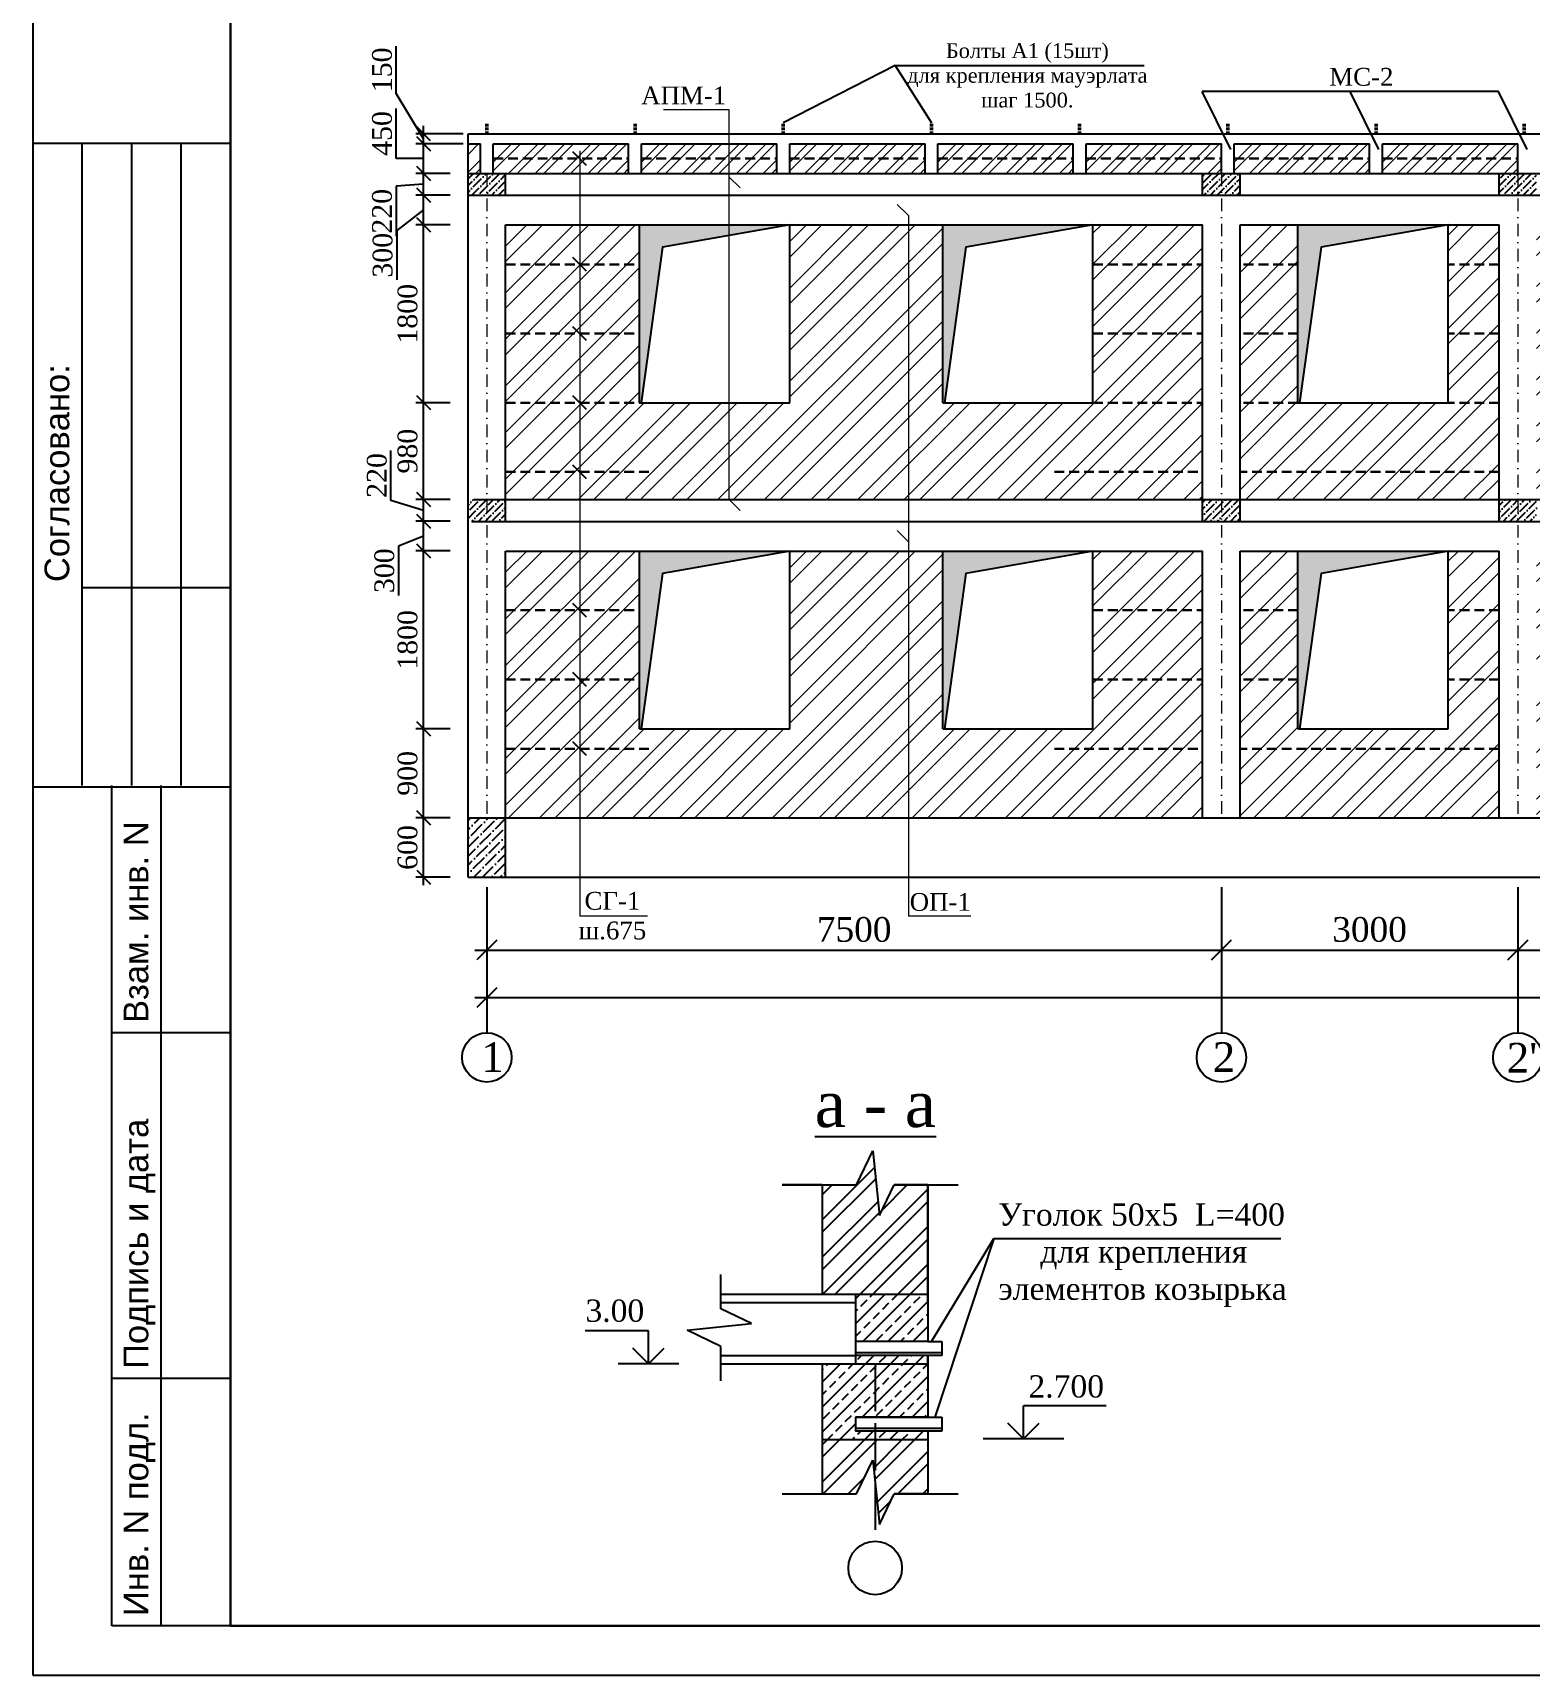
# Model space of a CAD drawing. Header units: millimetres. Extents: x 572274 to 2241483, y -888675 to -304135.
# Drawn here: x 1409290 to 1424445, y -645507 to -628891 of the extents above; entities that cross this region are included whole.
import ezdxf

# ---------------------------------------------------------------- set-up
doc = ezdxf.new("R2010")
doc.units = ezdxf.units.MM
for name, pattern in [('ACAD_ISO02W100', [15, 12, -3]), ('ACAD_ISO04W100', [30, 24, -3, 0, -3]), ('DASHDOT', [25.4, 12.7, -6.35, 0, -6.35]), ('DASHED2', [9.525, 6.35, -3.175]), ('G_BUILDING_LINE', [3, 2, -1])]:
    doc.linetypes.add(name, pattern=pattern)
doc.layers.add('RAZMER-2', color=7, linetype='Continuous', lineweight=25)
doc.layers.add('Основная', color=7, linetype='Continuous', lineweight=50)
doc.styles.add('arial', font='arial.ttf', dxfattribs={"height": 300})
doc.styles.get("Standard").update_dxf_attribs({"font": 'isocpeur.ttf'})
doc.styles.add('WMF-Times New Roman0', font='times.ttf')
doc.dimstyles.new('ISO-25$0', dxfattribs={"dimtxt": 300, "dimasz": 200, "dimexe": 100, "dimexo": 300, "dimgap": 50, "dimtad": 1, "dimdec": 0, "dimtxsty": 'Standard', "dimblk": 'OBLIQUE', "dimcen": 250, "dimdle": 150, "dimadec": 0, "dimazin": 0, "dimtfac": 1, "dimtdec": 0, "dimtmove": 0, "dimatfit": 3, "dimldrblk": 'OBLIQUE', "dimfxl": 1.25, "dimarcsym": 0})
pattern_1 = [(45, (443004.93, -918514.233), (25.2569703, 92.6088912), [119.0625, -23.8125, 0, -23.8125])]

# ---------------------------------------------------------------- blocks, each defined once
blk = doc.blocks.new('_Oblique')
at = {"color": 0, "linetype": 'ByBlock', "lineweight": -2}
blk.add_line((-0.5, -0.5), (0.5, 0.5), dxfattribs=at)
blk = doc.blocks.new('*D440')
at = {"color": 0, "lineweight": -2, "transparency": 16777216}
for p, q in [((1413885, -637533), (1413885, -638291)), ((1421320, -637533), (1421320, -638291)), ((1413765, -638171), (1421440, -638171))]:
    blk.add_line(p, q, dxfattribs=at)
at = {"layer": 'Defpoints', "color": 0, "lineweight": 25, "transparency": 16777216}
for p in [(1413885, -637433), (1421320, -637433), (1421320, -638171)]:
    blk.add_point(p, dxfattribs=at)
at = {"color": 0, "lineweight": -2, "transparency": 16777216, "xscale": 200, "yscale": 200, "zscale": 200, "rotation": 180}
blk.add_blockref('_Oblique', (1413885, -638171), dxfattribs=at)
at = {"color": 0, "lineweight": -2, "transparency": 16777216, "xscale": 200, "yscale": 200, "zscale": 200}
blk.add_blockref('_Oblique', (1421320, -638171), dxfattribs=at)
at = {"color": 0, "lineweight": 25, "transparency": 16777216, "insert": (1417603, -637964), "char_height": 250, "attachment_point": 5, "style": 'WMF-Times New Roman0'}
blk.add_mtext('7500', dxfattribs=at)
blk = doc.blocks.new('*D441')
at = {"color": 0, "lineweight": -2, "transparency": 16777216}
for p, q in [((1421320, -637533), (1421320, -638291)), ((1424320, -637533), (1424320, -638291)), ((1421200, -638171), (1424440, -638171))]:
    blk.add_line(p, q, dxfattribs=at)
at = {"layer": 'Defpoints', "color": 0, "lineweight": 25, "transparency": 16777216}
for p in [(1421320, -637433), (1424320, -637433), (1424320, -638171)]:
    blk.add_point(p, dxfattribs=at)
at = {"color": 0, "lineweight": -2, "transparency": 16777216, "xscale": 200, "yscale": 200, "zscale": 200, "rotation": 180}
blk.add_blockref('_Oblique', (1421320, -638171), dxfattribs=at)
at = {"color": 0, "lineweight": -2, "transparency": 16777216, "xscale": 200, "yscale": 200, "zscale": 200}
blk.add_blockref('_Oblique', (1424320, -638171), dxfattribs=at)
at = {"color": 0, "lineweight": 25, "transparency": 16777216, "insert": (1422820, -637964), "char_height": 250, "attachment_point": 5, "style": 'WMF-Times New Roman0'}
blk.add_mtext('3000', dxfattribs=at)
blk = doc.blocks.new('*D442')
at = {"color": 0, "lineweight": -2, "transparency": 16777216}
for p, q in [((1424320, -637533), (1424320, -638291)), ((1427320, -637533), (1427320, -638291)), ((1424200, -638171), (1427440, -638171))]:
    blk.add_line(p, q, dxfattribs=at)
at = {"layer": 'Defpoints', "color": 0, "lineweight": 25, "transparency": 16777216}
for p in [(1424320, -637433), (1427320, -637433), (1427320, -638171)]:
    blk.add_point(p, dxfattribs=at)
at = {"color": 0, "lineweight": -2, "transparency": 16777216, "xscale": 200, "yscale": 200, "zscale": 200, "rotation": 180}
blk.add_blockref('_Oblique', (1424320, -638171), dxfattribs=at)
at = {"color": 0, "lineweight": -2, "transparency": 16777216, "xscale": 200, "yscale": 200, "zscale": 200}
blk.add_blockref('_Oblique', (1427320, -638171), dxfattribs=at)
at = {"color": 0, "lineweight": 25, "transparency": 16777216, "insert": (1425820, -637964), "char_height": 250, "attachment_point": 5, "style": 'WMF-Times New Roman0'}
blk.add_mtext('3000', dxfattribs=at)
blk = doc.blocks.new('*D444')
at = {"color": 0, "lineweight": -2, "transparency": 16777216}
for p, q in [((1413885, -637533), (1413885, -638772)), ((1434885, -637533), (1434885, -638772)), ((1413765, -638652), (1435005, -638652))]:
    blk.add_line(p, q, dxfattribs=at)
at = {"layer": 'Defpoints', "color": 0, "lineweight": 25, "transparency": 16777216}
for p in [(1413885, -637433), (1434885, -637433), (1434885, -638652)]:
    blk.add_point(p, dxfattribs=at)
at = {"color": 0, "lineweight": -2, "transparency": 16777216, "xscale": 200, "yscale": 200, "zscale": 200, "rotation": 180}
blk.add_blockref('_Oblique', (1413885, -638652), dxfattribs=at)
at = {"color": 0, "lineweight": -2, "transparency": 16777216, "xscale": 200, "yscale": 200, "zscale": 200}
blk.add_blockref('_Oblique', (1434885, -638652), dxfattribs=at)
at = {"color": 0, "lineweight": 25, "transparency": 16777216, "insert": (1425762, -638445), "char_height": 250, "attachment_point": 5, "style": 'WMF-Times New Roman0'}
blk.add_mtext('21000', dxfattribs=at)
blk = doc.blocks.new('*D437')
at = {"color": 0, "lineweight": -2, "transparency": 16777216}
for p, q in [((1413245, -637513), (1413245, -636753)), ((1413515, -636833), (1413165, -636833)), ((1413515, -637433), (1413165, -637433))]:
    blk.add_line(p, q, dxfattribs=at)
at = {"layer": 'Defpoints', "color": 0, "lineweight": 25, "transparency": 16777216}
for p in [(1413245, -636833), (1413565, -636833), (1413565, -637433)]:
    blk.add_point(p, dxfattribs=at)
at = {"color": 0, "lineweight": -2, "transparency": 16777216, "xscale": 140, "yscale": 140, "zscale": 140}
for p, rotation in [((1413245, -636833), 90), ((1413245, -637433), 270)]:
    blk.add_blockref('_Oblique', p, dxfattribs=dict(at, rotation=rotation))
at = {"color": 0, "lineweight": 25, "transparency": 16777216, "insert": (1413083, -637133), "char_height": 250, "attachment_point": 5, "rotation": 90, "style": 'WMF-Times New Roman0'}
blk.add_mtext('{\\H0.8x;600}', dxfattribs=at)
blk = doc.blocks.new('*D438')
at = {"color": 0, "lineweight": -2, "transparency": 16777216}
for p, q in [((1413245, -636913), (1413245, -635853)), ((1413515, -635933), (1413165, -635933)), ((1413515, -636833), (1413165, -636833))]:
    blk.add_line(p, q, dxfattribs=at)
at = {"layer": 'Defpoints', "color": 0, "lineweight": 25, "transparency": 16777216}
for p in [(1413245, -635933), (1413565, -635933), (1413565, -636833)]:
    blk.add_point(p, dxfattribs=at)
at = {"color": 0, "lineweight": -2, "transparency": 16777216, "xscale": 140, "yscale": 140, "zscale": 140}
for p, rotation in [((1413245, -635933), 90), ((1413245, -636833), 270)]:
    blk.add_blockref('_Oblique', p, dxfattribs=dict(at, rotation=rotation))
at = {"color": 0, "lineweight": 25, "transparency": 16777216, "insert": (1413083, -636383), "char_height": 200, "attachment_point": 5, "rotation": 90, "style": 'WMF-Times New Roman0'}
blk.add_mtext('900', dxfattribs=at)
blk = doc.blocks.new('*D439')
at = {"color": 0, "lineweight": -2, "transparency": 16777216}
for p, q in [((1413245, -636013), (1413245, -634053)), ((1413515, -634133), (1413165, -634133)), ((1413515, -635933), (1413165, -635933))]:
    blk.add_line(p, q, dxfattribs=at)
at = {"layer": 'Defpoints', "color": 0, "lineweight": 25, "transparency": 16777216}
for p in [(1413245, -634133), (1413565, -634133), (1413565, -635933)]:
    blk.add_point(p, dxfattribs=at)
at = {"color": 0, "lineweight": -2, "transparency": 16777216, "xscale": 140, "yscale": 140, "zscale": 140}
for p, rotation in [((1413245, -634133), 90), ((1413245, -635933), 270)]:
    blk.add_blockref('_Oblique', p, dxfattribs=dict(at, rotation=rotation))
at = {"color": 0, "lineweight": 25, "transparency": 16777216, "insert": (1413083, -635033), "char_height": 200, "attachment_point": 5, "rotation": 90, "style": 'WMF-Times New Roman0'}
blk.add_mtext('1800', dxfattribs=at)
blk = doc.blocks.new('*D1181')
at = {"color": 0, "lineweight": -2, "transparency": 16777216}
for p, q in [((1413245, -634213), (1413245, -633753)), ((1413515, -633833), (1413165, -633833)), ((1413245, -633983), (1412990, -634083)), ((1412990, -634083), (1412990, -634583)), ((1413515, -634133), (1413165, -634133))]:
    blk.add_line(p, q, dxfattribs=at)
at = {"layer": 'Defpoints', "color": 0, "lineweight": 25, "transparency": 16777216}
for p in [(1413245, -633833), (1413565, -633833), (1413565, -634133)]:
    blk.add_point(p, dxfattribs=at)
at = {"color": 0, "lineweight": -2, "transparency": 16777216, "xscale": 140, "yscale": 140, "zscale": 140}
for p, rotation in [((1413245, -633833), 90), ((1413245, -634133), 270)]:
    blk.add_blockref('_Oblique', p, dxfattribs=dict(at, rotation=rotation))
at = {"color": 0, "lineweight": 25, "transparency": 16777216, "insert": (1412848, -634333), "char_height": 200, "attachment_point": 5, "rotation": 90, "style": 'WMF-Times New Roman0'}
blk.add_mtext('300', dxfattribs=at)
blk = doc.blocks.new('*D1182')
at = {"color": 0, "lineweight": -2, "transparency": 16777216}
for p, q in [((1412914, -633622), (1412914, -633116)), ((1413245, -633913), (1413245, -633533)), ((1413245, -633723), (1412914, -633622)), ((1413515, -633613), (1413165, -633613)), ((1413515, -633833), (1413165, -633833))]:
    blk.add_line(p, q, dxfattribs=at)
at = {"layer": 'Defpoints', "color": 0, "lineweight": 25, "transparency": 16777216}
for p in [(1413245, -633613), (1413565, -633613), (1413565, -633833)]:
    blk.add_point(p, dxfattribs=at)
at = {"color": 0, "lineweight": -2, "transparency": 16777216, "xscale": 140, "yscale": 140, "zscale": 140}
for p, rotation in [((1413245, -633613), 90), ((1413245, -633833), 270)]:
    blk.add_blockref('_Oblique', p, dxfattribs=dict(at, rotation=rotation))
at = {"color": 0, "lineweight": 25, "transparency": 16777216, "insert": (1412772, -633369), "char_height": 200, "attachment_point": 5, "rotation": 90, "style": 'WMF-Times New Roman0'}
blk.add_mtext('220', dxfattribs=at)
blk = doc.blocks.new('*D1183')
at = {"color": 0, "lineweight": -2, "transparency": 16777216}
for p, q in [((1413245, -633693), (1413245, -632553)), ((1413515, -632633), (1413165, -632633)), ((1413515, -633613), (1413165, -633613))]:
    blk.add_line(p, q, dxfattribs=at)
at = {"layer": 'Defpoints', "color": 0, "lineweight": 25, "transparency": 16777216}
for p in [(1413245, -632633), (1413565, -632633), (1413565, -633613)]:
    blk.add_point(p, dxfattribs=at)
at = {"color": 0, "lineweight": -2, "transparency": 16777216, "xscale": 140, "yscale": 140, "zscale": 140}
for p, rotation in [((1413245, -632633), 90), ((1413245, -633613), 270)]:
    blk.add_blockref('_Oblique', p, dxfattribs=dict(at, rotation=rotation))
at = {"color": 0, "lineweight": 25, "transparency": 16777216, "insert": (1413083, -633123), "char_height": 200, "attachment_point": 5, "rotation": 90, "style": 'WMF-Times New Roman0'}
blk.add_mtext('980', dxfattribs=at)
blk = doc.blocks.new('*D453')
at = {"color": 0, "lineweight": -2, "transparency": 16777216}
for p, q in [((1413245, -632713), (1413245, -630753)), ((1413515, -630833), (1413165, -630833)), ((1413515, -632633), (1413165, -632633))]:
    blk.add_line(p, q, dxfattribs=at)
at = {"layer": 'Defpoints', "color": 0, "lineweight": 25, "transparency": 16777216}
for p in [(1413245, -630833), (1413565, -630833), (1413565, -632633)]:
    blk.add_point(p, dxfattribs=at)
at = {"color": 0, "lineweight": -2, "transparency": 16777216, "xscale": 140, "yscale": 140, "zscale": 140}
for p, rotation in [((1413245, -630833), 90), ((1413245, -632633), 270)]:
    blk.add_blockref('_Oblique', p, dxfattribs=dict(at, rotation=rotation))
at = {"color": 0, "lineweight": 25, "transparency": 16777216, "insert": (1413083, -631733), "char_height": 200, "attachment_point": 5, "rotation": 90, "style": 'WMF-Times New Roman0'}
blk.add_mtext('1800', dxfattribs=at)
blk = doc.blocks.new('*D454')
at = {"color": 0, "lineweight": -2, "transparency": 16777216}
for p, q in [((1413515, -630533), (1413165, -630533)), ((1413245, -630913), (1413245, -630453)), ((1413245, -630683), (1412973, -630891)), ((1412973, -630891), (1412973, -631391)), ((1413515, -630833), (1413165, -630833))]:
    blk.add_line(p, q, dxfattribs=at)
at = {"layer": 'Defpoints', "color": 0, "lineweight": 25, "transparency": 16777216}
for p in [(1413245, -630533), (1413565, -630533), (1413565, -630833)]:
    blk.add_point(p, dxfattribs=at)
at = {"color": 0, "lineweight": -2, "transparency": 16777216, "xscale": 140, "yscale": 140, "zscale": 140}
for p, rotation in [((1413245, -630533), 90), ((1413245, -630833), 270)]:
    blk.add_blockref('_Oblique', p, dxfattribs=dict(at, rotation=rotation))
at = {"color": 0, "lineweight": 25, "transparency": 16777216, "insert": (1412831, -631141), "char_height": 200, "attachment_point": 5, "rotation": 90, "style": 'WMF-Times New Roman0'}
blk.add_mtext('300', dxfattribs=at)
blk = doc.blocks.new('*D455')
at = {"color": 0, "lineweight": -2, "transparency": 16777216}
for p, q in [((1413245, -630613), (1413245, -630233)), ((1413245, -630423), (1412967, -630443)), ((1413515, -630313), (1413165, -630313)), ((1412967, -630443), (1412967, -630949)), ((1413515, -630533), (1413165, -630533))]:
    blk.add_line(p, q, dxfattribs=at)
at = {"layer": 'Defpoints', "color": 0, "lineweight": 25, "transparency": 16777216}
for p in [(1413245, -630313), (1413565, -630313), (1413565, -630533)]:
    blk.add_point(p, dxfattribs=at)
at = {"color": 0, "lineweight": -2, "transparency": 16777216, "xscale": 140, "yscale": 140, "zscale": 140}
for p, rotation in [((1413245, -630313), 90), ((1413245, -630533), 270)]:
    blk.add_blockref('_Oblique', p, dxfattribs=dict(at, rotation=rotation))
at = {"color": 0, "lineweight": 25, "transparency": 16777216, "insert": (1412825, -630696), "char_height": 200, "attachment_point": 5, "rotation": 90, "style": 'WMF-Times New Roman0'}
blk.add_mtext('220', dxfattribs=at)
blk = doc.blocks.new('*D456')
at = {"color": 0, "lineweight": -2, "transparency": 16777216}
for p, q in [((1412967, -630163), (1412967, -629656)), ((1413245, -630393), (1413245, -629933)), ((1413645, -630013), (1413165, -630013)), ((1413245, -630163), (1412967, -630163)), ((1413515, -630313), (1413165, -630313))]:
    blk.add_line(p, q, dxfattribs=at)
at = {"layer": 'Defpoints', "color": 0, "lineweight": 25, "transparency": 16777216}
for p in [(1413245, -630013), (1413695, -630013), (1413565, -630313)]:
    blk.add_point(p, dxfattribs=at)
at = {"color": 0, "lineweight": -2, "transparency": 16777216, "xscale": 140, "yscale": 140, "zscale": 140}
for p, rotation in [((1413245, -630013), 90), ((1413245, -630313), 270)]:
    blk.add_blockref('_Oblique', p, dxfattribs=dict(at, rotation=rotation))
at = {"color": 0, "lineweight": 25, "transparency": 16777216, "insert": (1412825, -629909), "char_height": 200, "attachment_point": 5, "rotation": 90, "style": 'WMF-Times New Roman0'}
blk.add_mtext('450', dxfattribs=at)
blk = doc.blocks.new('*D569')
at = {"color": 0, "lineweight": -2, "transparency": 16777216}
for p, q in [((1412967, -629504), (1412967, -629026)), ((1413245, -629963), (1412967, -629504)), ((1413645, -629913), (1413165, -629913)), ((1413245, -630093), (1413245, -629833)), ((1413645, -630013), (1413165, -630013))]:
    blk.add_line(p, q, dxfattribs=at)
at = {"layer": 'Defpoints', "color": 0, "lineweight": 25, "transparency": 16777216}
for p in [(1413245, -629913), (1413695, -629913), (1413695, -630013)]:
    blk.add_point(p, dxfattribs=at)
at = {"color": 0, "lineweight": -2, "transparency": 16777216, "xscale": 140, "yscale": 140, "zscale": 140}
for p, rotation in [((1413245, -629913), 90), ((1413245, -630013), 270)]:
    blk.add_blockref('_Oblique', p, dxfattribs=dict(at, rotation=rotation))
at = {"color": 0, "lineweight": 25, "transparency": 16777216, "insert": (1412825, -629265), "char_height": 200, "attachment_point": 5, "rotation": 90, "style": 'WMF-Times New Roman0'}
blk.add_mtext('150', dxfattribs=at)
blk = doc.blocks.new('shtamp cheti azu')
blk.add_line((455458, 81217), (457458, 81217))
at = {"lineweight": 25, "ltscale": 100}
for p, q in [((455958, 74717), (455958, 81217)), ((456458, 74717), (456458, 81217)), ((456958, 74717), (456958, 81217)), ((457458, 76717), (455958, 76717)), ((457458, 74702), (455458, 74702)), ((456258, 66217), (456258, 74717)), ((456758, 66217), (456758, 74717)), ((457458, 72217), (456258, 72217)), ((457458, 68717), (456258, 68717)), ((457458, 66217), (456258, 66217))]:
    blk.add_line(p, q, dxfattribs=at)
at = {"color": 1, "linetype": 'ACAD_ISO02W100', "lineweight": 5, "ltscale": 70, "char_height": 250, "attachment_point": 1, "rotation": 90, "style": 'arial'}
for s, insert in [('{\\fArial|b0|i0|c204|p34;Согласовано:}', (455576, 76776)), ('{\\fArial|b0|i0|c204|p34;Взам. инв. N}', (456376, 72315)), ('{\\fArial|b0|i0|c204|p34;Подпись и дата}', (456376, 68815)), ('{\\fArial|b0|i0|c204|p34;Инв. N подл.}', (456376, 66315))]:
    blk.add_mtext(s, dxfattribs=dict(at, insert=insert))

msp = doc.modelspace()

# ---------------------------------------------------------------- hatches: boundary and pattern name
at = {"lineweight": 9, "ltscale": 25}
h = msp.add_hatch(dxfattribs=at)
h.set_pattern_fill('ANSI32', color=34, scale=20, style=0)
h.set_pattern_definition([(45, (759974.94, -425148.27), (-134.70384, 134.70384), []), (45, (760064.74, -425148.27), (-134.70384, 134.70384), [])])
h.paths.add_polyline_path([(1413820.256, -630013.389), (1413695.256, -630013.389), (1413695.256, -630313.389), (1413820.256, -630313.389)])
h = msp.add_hatch(dxfattribs=at)
h.set_pattern_fill('ANSI32', color=34, scale=20, style=0)
h.set_pattern_definition([(45, (761474.94, -425148.27), (-134.70384, 134.70384), []), (45, (761564.74, -425148.27), (-134.70384, 134.70384), [])])
h.paths.add_polyline_path([(1415320.256, -630013.389), (1413950.256, -630013.389), (1413950.256, -630313.389), (1415320.256, -630313.389)])
h = msp.add_hatch(dxfattribs=at)
h.set_pattern_fill('ANSI32', color=34, scale=20, style=0)
h.set_pattern_definition([(45, (762974.94, -425148.27), (-134.70384, 134.70384), []), (45, (763064.74, -425148.27), (-134.70384, 134.70384), [])])
h.paths.add_polyline_path([(1416820.256, -630013.389), (1415450.256, -630013.389), (1415450.256, -630313.389), (1416820.256, -630313.389)])
h = msp.add_hatch(dxfattribs=at)
h.set_pattern_fill('ANSI32', color=34, scale=20, style=0)
h.set_pattern_definition([(45, (764474.94, -425148.27), (-134.70384, 134.70384), []), (45, (764564.74, -425148.27), (-134.70384, 134.70384), [])])
h.paths.add_polyline_path([(1418320.256, -630013.389), (1416950.256, -630013.389), (1416950.256, -630313.389), (1418320.256, -630313.389)])
h = msp.add_hatch(dxfattribs=at)
h.set_pattern_fill('ANSI32', color=34, scale=20, style=0)
h.set_pattern_definition([(45, (765974.94, -425148.27), (-134.70384, 134.70384), []), (45, (766064.74, -425148.27), (-134.70384, 134.70384), [])])
h.paths.add_polyline_path([(1419820.256, -630013.389), (1418450.256, -630013.389), (1418450.256, -630313.389), (1419820.256, -630313.389)])
h = msp.add_hatch(dxfattribs=at)
h.set_pattern_fill('ANSI32', color=34, scale=20, style=0)
h.set_pattern_definition([(45, (767474.94, -425148.27), (-134.70384, 134.70384), []), (45, (767564.74, -425148.27), (-134.70384, 134.70384), [])])
h.paths.add_polyline_path([(1421320.256, -630013.389), (1419950.256, -630013.389), (1419950.256, -630313.389), (1421320.256, -630313.389)])
h = msp.add_hatch(dxfattribs=at)
h.set_pattern_fill('ANSI32', color=34, scale=20, style=0)
h.set_pattern_definition([(45, (768974.94, -425148.27), (-134.70384, 134.70384), []), (45, (769064.74, -425148.27), (-134.70384, 134.70384), [])])
h.paths.add_polyline_path([(1422820.256, -630013.389), (1421450.256, -630013.389), (1421450.256, -630313.389), (1422820.256, -630313.389)])
h = msp.add_hatch(dxfattribs=at)
h.set_pattern_fill('ANSI32', color=34, scale=20, style=0)
h.set_pattern_definition([(45, (770474.94, -425148.27), (-134.70384, 134.70384), []), (45, (770564.74, -425148.27), (-134.70384, 134.70384), [])])
h.paths.add_polyline_path([(1424320.256, -630013.389), (1422950.256, -630013.389), (1422950.256, -630313.389), (1424320.256, -630313.389)])
h = msp.add_hatch()
h.set_pattern_fill('ANSI36', color=256, scale=15)
h.set_pattern_definition(pattern_1)
h.paths.add_polyline_path([(1413695.256, -630313.389), (1413695.256, -630533.389), (1414075.256, -630533.389), (1414075.256, -630313.389)])
h = msp.add_hatch()
h.set_pattern_fill('ANSI36', color=256, scale=15)
h.set_pattern_definition(pattern_1)
h.paths.add_polyline_path([(1421510.256, -630313.389), (1421130.256, -630313.389), (1421130.256, -630533.389), (1421510.256, -630533.389)])
h = msp.add_hatch()
h.set_pattern_fill('ANSI36', color=256, scale=15)
h.set_pattern_definition(pattern_1)
h.paths.add_polyline_path([(1424510.256, -630313.389), (1424130.256, -630313.389), (1424130.256, -630533.389), (1424510.256, -630533.389)])
h = msp.add_hatch(dxfattribs=at)
h.set_pattern_fill('ANSI32', color=34, scale=35, style=0)
h.set_pattern_definition([(45, (443004.93, -905295.63), (-235.73172, 235.73172), []), (45, (443162.1, -905295.63), (-235.73172, 235.73172), [])])
h.paths.add_polyline_path([(1415430.256, -634133.389), (1414075.256, -634133.389), (1414075.256, -636833.389), (1421130.256, -636833.389), (1421130.256, -634133.389), (1420020.256, -634133.389), (1420020.256, -635933.389), (1418500.256, -635933.389), (1418500.256, -634133.389), (1416950.256, -634133.389), (1416950.256, -635933.389), (1415430.256, -635933.389)])
h.paths.add_polyline_path([(1424130.256, -634133.389), (1423615.256, -634133.389), (1423615.256, -635933.389), (1422095.256, -635933.389), (1422095.256, -634133.389), (1421510.256, -634133.389), (1421510.256, -636833.389), (1424130.256, -636833.389)])
h.paths.add_polyline_path([(1434695.256, -634133.389), (1433340.256, -634133.389), (1433340.256, -635933.389), (1431820.256, -635933.389), (1431820.256, -634133.389), (1430270.256, -634133.389), (1430270.256, -635933.389), (1428750.256, -635933.389), (1428750.256, -634133.389), (1427510.256, -634133.389), (1427510.256, -636833.389), (1434695.256, -636833.389)])
h.paths.add_polyline_path([(1434695.256, -630833.389), (1433340.256, -630833.389), (1433340.256, -632633.389), (1431820.256, -632633.389), (1431820.256, -630833.389), (1430270.256, -630833.389), (1430270.256, -632633.389), (1428750.256, -632633.389), (1428750.256, -630833.389), (1427510.256, -630833.389), (1427510.256, -633613.389), (1434695.256, -633613.389)])
h.paths.add_polyline_path([(1427130.256, -630833.389), (1424510.256, -630833.389), (1424510.256, -633613.389), (1427130.256, -633613.389)])
h.paths.add_polyline_path([(1424130.256, -630833.389), (1423615.256, -630833.389), (1423615.256, -632633.389), (1422095.256, -632633.389), (1422095.256, -630833.389), (1421510.256, -630833.389), (1421510.256, -633613.389), (1424130.256, -633613.389)])
h.paths.add_polyline_path([(1421130.256, -630833.389), (1420020.256, -630833.389), (1420020.256, -632633.389), (1418500.256, -632633.389), (1418500.256, -630833.389), (1416950.256, -630833.389), (1416950.256, -632633.389), (1415430.256, -632633.389), (1415430.256, -630833.389), (1414075.256, -630833.389), (1414075.256, -633613.389), (1421130.256, -633613.389)])
h.paths.add_polyline_path([(1424510.256, -635333.389), (1427130.256, -635333.389), (1427130.256, -634133.389), (1424510.256, -634133.389)])
h.paths.add_polyline_path([(1427130.256, -635633.389), (1424510.256, -635633.389), (1424510.256, -636833.389), (1427130.256, -636833.389)])
at = {"lineweight": 30}
for points in [[(1416950.256, -630833.389), (1415430.256, -630833.389), (1415430.256, -632633.389), (1415446.903, -632633.389), (1415664.403, -631060.311)], [(1420020.256, -630833.389), (1418500.256, -630833.389), (1418500.256, -632633.389), (1418516.903, -632633.389), (1418734.403, -631060.311)], [(1423615.256, -630833.389), (1422095.256, -630833.389), (1422095.256, -632633.389), (1422111.903, -632633.389), (1422329.403, -631060.311)], [(1416950.256, -634133.389), (1415430.256, -634133.389), (1415430.256, -635933.389), (1415446.903, -635933.389), (1415664.403, -634360.311)], [(1420020.256, -634133.389), (1418500.256, -634133.389), (1418500.256, -635933.389), (1418516.903, -635933.389), (1418734.403, -634360.311)], [(1423615.256, -634133.389), (1422095.256, -634133.389), (1422095.256, -635933.389), (1422111.903, -635933.389), (1422329.403, -634360.311)]]:
    msp.add_hatch(color=256, dxfattribs=at).paths.add_polyline_path(points)
h = msp.add_hatch()
h.set_pattern_fill('ANSI36', color=256, scale=15)
h.set_pattern_definition(pattern_1)
h.paths.add_polyline_path([(1413695.256, -633613.389), (1413695.256, -633833.389), (1414075.256, -633833.389), (1414075.256, -633613.389)])
h = msp.add_hatch()
h.set_pattern_fill('ANSI36', color=256, scale=15)
h.set_pattern_definition(pattern_1)
h.paths.add_polyline_path([(1421510.256, -633613.389), (1421130.256, -633613.389), (1421130.256, -633833.389), (1421510.256, -633833.389)])
h = msp.add_hatch()
h.set_pattern_fill('ANSI36', color=256, scale=15)
h.set_pattern_definition(pattern_1)
h.paths.add_polyline_path([(1424510.256, -633613.389), (1424130.256, -633613.389), (1424130.256, -633833.389), (1424510.256, -633833.389)])
h = msp.add_hatch()
h.set_pattern_fill('ANSI36', color=256, scale=20)
h.set_pattern_definition([(45, (443004.93, -905295.626), (33.6759605, 123.4785217), [158.75, -31.75, 0, -31.75])])
h.paths.add_polyline_path([(1413695.256, -636833.389), (1413695.256, -637433.389), (1414075.256, -637433.389), (1414075.256, -636833.389)])
h = msp.add_hatch()
h.set_pattern_fill('ANSI32', color=256, scale=28.14835, style=0)
h.set_pattern_definition([(45, (1264549.8, -699976.1), (-189.58454, 189.58454), []), (45, (1264676.2, -699976.1), (-189.58454, 189.58454), [])])
h.paths.add_polyline_path([(1417858.713, -640855.485), (1417792.373, -640203.575), (1417626.277, -640546.105), (1417280.276, -640546.105), (1417280.276, -641653.634), (1418349.913, -641653.634), (1418349.913, -640546.105), (1418148.961, -640546.105), (1418008.172, -640546.105)])
h.paths.add_polyline_path([(1417792.373, -643330.539), (1417858.713, -643982.449), (1418008.172, -643673.069), (1418349.913, -643673.069), (1418349.913, -643123.631), (1417280.276, -643123.631), (1417280.276, -643673.069), (1417626.277, -643673.069)])
h = msp.add_hatch()
h.set_pattern_fill('ANSI33', color=256, scale=28.14835, style=0)
h.set_pattern_definition([(45, (1264549.8, -699976.1), (-126.3897, 126.3897), []), (45, (1264676.2, -699976.1), (-126.3897, 126.3897), [89.37101, -44.6855])])
h.paths.add_polyline_path([(1418349.913, -642132.156), (1418349.913, -641653.634), (1417618.056, -641653.634), (1417618.056, -642132.156)])
h.paths.add_polyline_path([(1417618.056, -642272.898), (1417618.056, -642357.343), (1418349.913, -642357.343), (1418349.913, -642272.898)])
h.paths.add_polyline_path([(1417280.276, -642357.343), (1417280.276, -643123.631), (1418349.913, -643123.631), (1418349.913, -643039.186), (1417618.056, -643039.186), (1417618.056, -642898.444), (1418349.913, -642898.444), (1418349.913, -642357.343)])

# ---------------------------------------------------------------- linework, layer by layer
at = {"color": 5, "lineweight": -2, "ltscale": 0.04}
for q in [(1416885.256, -629802.4), (1420539.184, -629222.185), (1418385.256, -629802.4)]:
    msp.add_line((1418017.302, -629222.185), q, dxfattribs=at)
at = {"lineweight": 25}
for p, q in [((1421413.882, -630071.307), (1421124.144, -629483.805)), ((1424124.144, -629483.805), (1421124.144, -629483.805)), ((1422913.882, -630071.307), (1422624.144, -629483.805)), ((1424413.882, -630071.307), (1424124.144, -629483.805)), ((1413695.256, -637433.389), (1413695.256, -629913.389)), ((1413695.256, -630313.389), (1435075.256, -630313.389)), ((1414075.256, -630533.389), (1414075.256, -630313.389)), ((1421130.256, -630533.389), (1421130.256, -630313.389)), ((1421510.256, -630533.389), (1421510.256, -630313.389)), ((1424130.256, -630533.389), (1424130.256, -630313.389)), ((1413695.256, -630533.389), (1435075.256, -630533.389)), ((1414075.256, -633833.389), (1414075.256, -630833.389)), ((1414075.256, -630833.389), (1421130.256, -630833.389)), ((1415430.256, -632633.389), (1415430.256, -630833.389)), ((1416950.256, -632633.389), (1416950.256, -630833.389)), ((1418500.256, -632633.389), (1418500.256, -630833.389)), ((1420020.256, -632633.389), (1420020.256, -630833.389)), ((1421130.256, -633833.389), (1421130.256, -630833.389)), ((1421510.256, -633833.389), (1421510.256, -630833.389)), ((1421510.256, -630833.389), (1424130.256, -630833.389)), ((1422095.256, -632633.389), (1422095.256, -630833.389)), ((1423615.256, -632633.389), (1423615.256, -630833.389)), ((1424130.256, -633833.389), (1424130.256, -630833.389)), ((1415430.256, -632633.389), (1416950.256, -632633.389)), ((1418500.256, -632633.389), (1420020.256, -632633.389)), ((1422095.256, -632633.389), (1423615.256, -632633.389)), ((1413750.385, -633613.389), (1435075.256, -633613.389)), ((1413732.44, -633833.389), (1435075.256, -633833.389)), ((1414075.256, -637433.389), (1414075.256, -634133.389)), ((1414075.256, -634133.389), (1421130.256, -634133.389)), ((1415430.256, -635933.389), (1415430.256, -634133.389)), ((1416950.256, -635933.389), (1416950.256, -634133.389)), ((1418500.256, -635933.389), (1418500.256, -634133.389)), ((1420020.256, -635933.389), (1420020.256, -634133.389)), ((1421130.256, -636833.389), (1421130.256, -634133.389)), ((1421510.256, -636833.389), (1421510.256, -634133.389)), ((1421510.256, -634133.389), (1424130.256, -634133.389)), ((1422095.256, -635933.389), (1422095.256, -634133.389)), ((1423615.256, -635933.389), (1423615.256, -634133.389)), ((1424130.256, -636833.389), (1424130.256, -634133.389)), ((1415430.256, -635933.389), (1416950.256, -635933.389)), ((1418500.256, -635933.389), (1420020.256, -635933.389)), ((1422095.256, -635933.389), (1423615.256, -635933.389)), ((1413695.256, -636833.389), (1435075.256, -636833.389))]:
    msp.add_line(p, q, dxfattribs=at)
at = {"color": 5, "lineweight": 9}
for p, q in [((1415673.547, -629666.477), (1416334.613, -629666.477)), ((1416334.613, -629666.477), (1416334.613, -633609.482)), ((1416448.52, -630459.84), (1416334.613, -630345.932)), ((1418152.42, -630740.343), (1418038.513, -630626.435)), ((1418152.42, -630740.343), (1418152.42, -637827.998)), ((1416448.52, -633723.389), (1416334.613, -633609.482)), ((1418152.42, -634040.343), (1418038.513, -633926.435))]:
    msp.add_line(p, q, dxfattribs=at)
for p, q in [((1413695.256, -629913.389), (1435075.256, -629913.389)), ((1413695.256, -630013.389), (1413820.256, -630013.389)), ((1413820.256, -630313.389), (1413820.256, -630013.389)), ((1413950.256, -630013.389), (1415320.256, -630013.389)), ((1413950.256, -630313.389), (1413950.256, -630013.389)), ((1415320.256, -630313.389), (1415320.256, -630013.389)), ((1415450.256, -630313.389), (1415450.256, -630013.389)), ((1415450.256, -630013.389), (1416820.256, -630013.389)), ((1416820.256, -630313.389), (1416820.256, -630013.389)), ((1416950.256, -630313.389), (1416950.256, -630013.389)), ((1416950.256, -630013.389), (1418320.256, -630013.389)), ((1418320.256, -630313.389), (1418320.256, -630013.389)), ((1418450.256, -630313.389), (1418450.256, -630013.389)), ((1418450.256, -630013.389), (1419820.256, -630013.389)), ((1419820.256, -630313.389), (1419820.256, -630013.389)), ((1419950.256, -630313.389), (1419950.256, -630013.389)), ((1419950.256, -630013.389), (1421320.256, -630013.389)), ((1421320.256, -630313.389), (1421320.256, -630013.389)), ((1421450.256, -630313.389), (1421450.256, -630013.389)), ((1421450.256, -630013.389), (1422820.256, -630013.389)), ((1422820.256, -630313.389), (1422820.256, -630013.389)), ((1422950.256, -630313.389), (1422950.256, -630013.389)), ((1422950.256, -630013.389), (1424320.256, -630013.389)), ((1424320.256, -630313.389), (1424320.256, -630013.389)), ((1413695.256, -637433.389), (1435075.256, -637433.389)), ((1413885.256, -638171.435), (1413885.256, -639007.414)), ((1421320.256, -638171.435), (1421320.256, -639007.414)), ((1424320.256, -638171.435), (1424320.256, -639007.414)), ((1417626.277, -640546.105), (1417792.373, -640203.575)), ((1417792.373, -640203.575), (1417858.713, -640855.485)), ((1417280.276, -640546.105), (1416874.651, -640546.105)), ((1416874.651, -640546.105), (1417626.277, -640546.105)), ((1417049.511, -640546.105), (1417425.324, -640546.105)), ((1417280.276, -640546.105), (1417280.276, -641653.634)), ((1417858.713, -640855.485), (1418008.172, -640546.105)), ((1418008.172, -640546.105), (1418349.913, -640546.105)), ((1418349.913, -640546.105), (1418008.172, -640546.105)), ((1418148.961, -640546.105), (1418453.857, -640546.105)), ((1418148.961, -640546.105), (1418148.961, -640546.105)), ((1418148.961, -640546.105), (1418148.961, -640546.105)), ((1418148.961, -640546.105), (1418453.857, -640546.105)), ((1418349.913, -641738.079), (1418349.913, -640546.105)), ((1418349.913, -640546.105), (1418349.913, -642132.156)), ((1418349.913, -640546.105), (1418654.81, -640546.105)), ((1418349.913, -640546.105), (1418349.913, -640546.105)), ((1418349.913, -640546.105), (1418349.913, -640546.105)), ((1418349.913, -640546.105), (1418654.81, -640546.105)), ((1418386.936, -642132.156), (1419015.009, -641089.441)), ((1419015.009, -641089.441), (1418420.284, -642898.444)), ((1419015.009, -641089.441), (1421921.49, -641089.441)), ((1416255.079, -641800.812), (1416255.079, -641454.811)), ((1416255.079, -641653.634), (1418349.913, -641653.634)), ((1416255.079, -641738.079), (1417618.056, -641738.079)), ((1417618.056, -641653.634), (1417618.056, -642357.343)), ((1416564.46, -641950.271), (1416255.079, -641800.812)), ((1415521.301, -642023.868), (1414879.155, -642023.868)), ((1415521.301, -642357.343), (1415521.301, -642023.868)), ((1415912.549, -642016.612), (1416564.46, -641950.271)), ((1416255.079, -642182.707), (1415912.549, -642016.612)), ((1415521.301, -642357.343), (1415362.758, -642200.426)), ((1415521.301, -642357.343), (1415679.843, -642200.426)), ((1416255.079, -642528.708), (1416255.079, -642182.707)), ((1418349.913, -642132.156), (1417618.056, -642132.156)), ((1418349.913, -642132.156), (1418490.655, -642132.156)), ((1418490.655, -642132.156), (1418490.655, -642132.156)), ((1418490.655, -642132.156), (1418490.655, -642272.898)), ((1415827.445, -642357.343), (1415215.157, -642357.343)), ((1416255.079, -642272.898), (1417618.056, -642272.898)), ((1416255.079, -642357.343), (1418349.913, -642357.343)), ((1417280.276, -642357.343), (1417280.276, -643673.069)), ((1418490.655, -642244.749), (1417618.056, -642244.749)), ((1418349.913, -642272.898), (1417618.056, -642272.898)), ((1418349.913, -642272.898), (1418349.913, -642898.444)), ((1418349.913, -642357.343), (1418349.913, -642272.898)), ((1418490.655, -642272.898), (1418349.913, -642272.898)), ((1418490.655, -642272.898), (1418490.655, -642272.898)), ((1417618.056, -642898.444), (1418349.913, -642898.444)), ((1418349.913, -642898.444), (1417618.056, -642898.444)), ((1418349.913, -642898.444), (1417618.056, -642898.444)), ((1417618.056, -642898.444), (1417618.056, -643039.186)), ((1418349.913, -642898.444), (1418490.655, -642898.444)), ((1418490.655, -642898.444), (1418490.655, -642898.444)), ((1418490.655, -642898.444), (1418490.655, -643039.186)), ((1419316.582, -643115.379), (1419316.582, -642781.904)), ((1420153.281, -642781.904), (1419316.582, -642781.904)), ((1418490.655, -643011.038), (1417618.056, -643011.038)), ((1418490.655, -643039.186), (1417618.056, -643039.186)), ((1418349.913, -643039.186), (1418349.913, -643673.069)), ((1418490.655, -643039.186), (1418490.655, -643039.186)), ((1419316.582, -643115.379), (1419158.04, -642958.462)), ((1419316.582, -643115.379), (1419158.04, -642958.462)), ((1419316.582, -643115.379), (1419475.125, -642958.462)), ((1419316.582, -643115.379), (1419475.125, -642958.462)), ((1417280.276, -643123.631), (1418349.913, -643123.631)), ((1419725.325, -643115.379), (1418907.84, -643115.379)), ((1417626.277, -643673.069), (1417792.373, -643330.539)), ((1417792.373, -643330.539), (1417858.713, -643982.449)), ((1416874.651, -643673.069), (1417626.277, -643673.069)), ((1417858.713, -643982.449), (1418008.172, -643673.069)), ((1418008.172, -643673.069), (1418349.913, -643673.069)), ((1418349.913, -643673.069), (1418008.172, -643673.069)), ((1418349.913, -643673.069), (1418654.81, -643673.069))]:
    msp.add_line(p, q)
at = {"linetype": 'DASHED2', "lineweight": 50, "ltscale": 4}
for p, q in [((1413885.256, -629913.389), (1413885.256, -629802.4)), ((1415385.256, -629913.389), (1415385.256, -629802.4)), ((1416885.256, -629913.389), (1416885.256, -629802.4)), ((1418385.256, -629913.389), (1418385.256, -629802.4)), ((1419885.256, -629913.389), (1419885.256, -629802.4)), ((1421385.256, -629913.389), (1421385.256, -629802.4)), ((1422885.256, -629913.389), (1422885.256, -629802.4)), ((1424385.256, -629913.389), (1424385.256, -629802.4))]:
    msp.add_line(p, q, dxfattribs=at)
at = {"color": 5, "lineweight": 25}
for p, q in [((1414894.592, -630232.726), (1414755.919, -630094.052)), ((1414894.592, -631302.726), (1414755.919, -631164.052)), ((1414894.592, -632002.726), (1414755.919, -631864.052)), ((1414894.592, -632702.726), (1414755.919, -632564.052)), ((1414894.592, -633402.726), (1414755.919, -633264.052)), ((1414894.592, -634802.726), (1414755.919, -634664.052)), ((1414894.592, -635502.726), (1414755.919, -635364.052)), ((1414894.592, -636202.726), (1414755.919, -636064.052))]:
    msp.add_line(p, q, dxfattribs=at)
at = {"color": 5, "lineweight": 5}
for p, q in [((1414825.256, -630084.624), (1414825.256, -637827.998)), ((1415510.633, -637827.998), (1414825.256, -637827.998)), ((1418783.064, -637827.998), (1418152.42, -637827.998))]:
    msp.add_line(p, q, dxfattribs=at)
at = {"color": 12, "linetype": 'DASHDOT', "lineweight": 13, "ltscale": 10}
for p, q in [((1413885.256, -630313.389), (1413885.256, -636833.389)), ((1421320.256, -630313.389), (1421320.256, -636833.389)), ((1424320.256, -630313.389), (1424320.256, -636833.389))]:
    msp.add_line(p, q, dxfattribs=at)
at = {"linetype": 'ACAD_ISO04W100', "ltscale": 20}
msp.add_line((1417815.095, -642357.343), (1417815.095, -644151.66), dxfattribs=at)
at = {"lineweight": 25, "ltscale": 100}
msp.add_lwpolyline([(1409289.808, -645507.415), (1451289.808, -645507.415), (1451289.808, -615807.415), (1409289.808, -615807.415)], close=True, dxfattribs=at)
at = {"color": 1, "lineweight": 30}
msp.add_lwpolyline([(1411289.808, -645007.415), (1450789.808, -645007.415), (1450789.808, -616307.415), (1411289.808, -616307.415)], close=True, dxfattribs=at)
for points in [[(1416950.256, -630833.389), (1415664.403, -631060.311), (1415446.903, -632633.389)], [(1420020.256, -630833.389), (1418734.403, -631060.311), (1418516.903, -632633.389)], [(1423615.256, -630833.389), (1422329.403, -631060.311), (1422111.903, -632633.389)], [(1416950.256, -634133.389), (1415664.403, -634360.311), (1415446.903, -635933.389)], [(1420020.256, -634133.389), (1418734.403, -634360.311), (1418516.903, -635933.389)], [(1423615.256, -634133.389), (1422329.403, -634360.311), (1422111.903, -635933.389)]]:
    msp.add_lwpolyline(points)
at = {"lineweight": 25}
for centre in [(1413885.256, -639257.414), (1421320.256, -639257.414), (1424320.256, -639257.414)]:
    msp.add_circle(centre, 250, dxfattribs=at)
msp.add_circle((1417815.095, -644422.736), 271.075)
at = {"layer": 'Основная', "color": 6, "linetype": 'G_BUILDING_LINE', "lineweight": 30, "ltscale": 50}
for p, q in [((1413950.256, -630163.389), (1415320.256, -630163.389)), ((1415450.256, -630163.389), (1416820.256, -630163.389)), ((1416950.256, -630163.389), (1418320.256, -630163.389)), ((1418450.256, -630163.389), (1419820.256, -630163.389)), ((1419950.256, -630163.389), (1421320.256, -630163.389)), ((1421450.256, -630163.389), (1422820.256, -630163.389)), ((1422950.256, -630163.389), (1424320.256, -630163.389)), ((1414075.256, -631233.389), (1415430.256, -631233.389)), ((1420020.256, -631233.389), (1421130.256, -631233.389)), ((1422095.256, -631233.389), (1421510.256, -631233.389)), ((1424130.256, -631233.389), (1423615.256, -631233.389)), ((1414075.256, -631933.389), (1415430.256, -631933.389)), ((1420020.256, -631933.389), (1421130.256, -631933.389)), ((1422095.256, -631933.389), (1421510.256, -631933.389)), ((1424130.256, -631933.389), (1423615.256, -631933.389)), ((1414075.256, -632633.389), (1415430.256, -632633.389)), ((1420020.256, -632633.389), (1421130.256, -632633.389)), ((1422095.256, -632633.389), (1421510.256, -632633.389)), ((1424130.256, -632633.389), (1423615.256, -632633.389)), ((1414075.256, -633333.389), (1415575.256, -633333.389)), ((1419630.256, -633333.389), (1421130.256, -633333.389)), ((1424130.256, -633333.389), (1421510.256, -633333.389)), ((1414075.256, -634733.389), (1415430.256, -634733.389)), ((1420020.256, -634733.389), (1421130.256, -634733.389)), ((1422095.256, -634733.389), (1421510.256, -634733.389)), ((1424130.256, -634733.389), (1423615.256, -634733.389)), ((1414075.256, -635433.389), (1415430.256, -635433.389)), ((1420020.256, -635433.389), (1421130.256, -635433.389)), ((1422095.256, -635433.389), (1421510.256, -635433.389)), ((1424130.256, -635433.389), (1423615.256, -635433.389)), ((1414075.256, -636133.389), (1415575.256, -636133.389)), ((1419630.256, -636133.389), (1421130.256, -636133.389)), ((1424130.256, -636133.389), (1421510.256, -636133.389))]:
    msp.add_line(p, q, dxfattribs=at)

# ---------------------------------------------------------------- block references
msp.add_blockref('shtamp cheti azu', (953832.241, -711223.918))

# ---------------------------------------------------------------- texts
at = {"linetype": 'ByBlock', "lineweight": 0, "ltscale": 0.13, "insert": (1419355.787, -629322.147), "char_height": 150, "width": 3988.91925, "attachment_point": 5, "style": 'WMF-Times New Roman0'}
msp.add_mtext('Болты А1 (15шт)\\Pдля крепления мауэрлата\\Pшаг 1500.', dxfattribs=at)
at = {"lineweight": 5, "char_height": 180, "width": 996.26366, "attachment_point": 9, "style": 'WMF-Times New Roman0'}
for s, insert in [('МС-2', (1423061.368, -629427.987)), ('АПМ-1', (1416307.95, -629613.646))]:
    msp.add_mtext(s, dxfattribs=dict(at, insert=insert))
at = {"ltscale": 50, "char_height": 180, "width": 2084.51954, "attachment_point": 8, "style": 'WMF-Times New Roman0'}
for s, insert in [('СГ-1\\Pш.675', (1415156.044, -638066.527)), ('ОП-1', (1418474.57, -637776.503))]:
    msp.add_mtext(s, dxfattribs=dict(at, insert=insert))
at = {"linetype": 'ByBlock', "ltscale": 0.13, "insert": (1417818.12, -639728.747), "char_height": 472.84933, "attachment_point": 5, "style": 'WMF-Times New Roman0'}
msp.add_mtext('{\\fTimes New Roman|b0|i0|c204|p18;\\Lа - а}', dxfattribs=at)
at = {"linetype": 'ByBlock', "lineweight": 0, "ltscale": 0.13, "char_height": 225.1868, "style": 'WMF-Times New Roman0'}
for s, insert, attachment_point in [('Уголок 50х5  L=400\\P     для крепления \\Pэлементов козырька', (1419062.031, -641258.761), 4), ('3.00', (1415180.787, -641821.676), 5), ('{\\fTimes New Roman|b0|i0|c204|p18;2.700}', (1419749.455, -642588.174), 5)]:
    msp.add_mtext(s, dxfattribs=dict(at, insert=insert, attachment_point=attachment_point))
at = {"layer": 'RAZMER-2', "color": 0, "linetype": 'ByBlock', "lineweight": 20, "ltscale": 500, "char_height": 300, "width": 556.22809, "attachment_point": 1, "style": 'WMF-Times New Roman0'}
for s, insert in [('1', (1413828.786, -639103.638)), ('2', (1421233.425, -639103.638)), ("2'", (1424209.269, -639110.246))]:
    msp.add_mtext(s, dxfattribs=dict(at, insert=insert))

# ---------------------------------------------------------------- dimensions: what is measured, and where the dimension line sits
at = {"lineweight": 25}
for base, p1, p2, text, picture, middle in [((1413244.762, -629913.389), (1413695.256, -630013.389), (1413695.256, -629913.389), '150', '*D569', (1412967.059, -629463.993)), ((1413244.762, -630013.389), (1413565.256, -630313.389), (1413695.256, -630013.389), '450', '*D456', (1412967.059, -630123.387))]:
    dim = msp.add_linear_dim(base=base, p1=p1, p2=p2, angle=90, text=text, dimstyle='ISO-25$0', override={"dimtxt": 200, "dimasz": 140, "dimexe": 80, "dimexo": 50, "dimgap": 40, "dimtxsty": 'WMF-Times New Roman0', "dimdle": 80, "dimtmove": 1, "dimfxl": 300, "dimarcsym": 1}, dxfattribs=at)
    dim.commit()
    dim.dimension.update_dxf_attribs({"geometry": picture, "text_midpoint": middle, "dimtype": 160})
for base, p1, p2, picture, middle in [((1413244.762, -630313.389), (1413565.256, -630533.389), (1413565.256, -630313.389), '*D455', (1412967.059, -630483.321)), ((1413244.762, -630533.389), (1413565.256, -630833.389), (1413565.256, -630533.389), '*D454', (1412973.032, -630930.997)), ((1413244.762, -633613.389), (1413565.256, -633833.389), (1413565.256, -633613.389), '*D1182', (1412913.784, -633581.87)), ((1413244.762, -633833.389), (1413565.256, -634133.389), (1413565.256, -633833.389), '*D1181', (1412989.974, -634122.905))]:
    dim = msp.add_linear_dim(base=base, p1=p1, p2=p2, angle=90, dimstyle='ISO-25$0', override={"dimtxt": 200, "dimasz": 140, "dimexe": 80, "dimexo": 50, "dimgap": 40, "dimtxsty": 'WMF-Times New Roman0', "dimdle": 80, "dimtmove": 1, "dimfxl": 300, "dimarcsym": 1}, dxfattribs=at)
    dim.commit()
    dim.dimension.update_dxf_attribs({"geometry": picture, "text_midpoint": middle, "dimtype": 160})
for base, p1, p2, override, picture, middle in [((1413244.762, -630833.389), (1413565.256, -632633.389), (1413565.256, -630833.389), {"dimtxt": 200, "dimasz": 140, "dimexe": 80, "dimexo": 50, "dimgap": 60, "dimtxsty": 'WMF-Times New Roman0', "dimdle": 80, "dimtmove": 1, "dimfxl": 300, "dimarcsym": 1}, '*D453', (1413083.032, -631733.389)), ((1413244.762, -632633.389), (1413565.256, -633613.389), (1413565.256, -632633.389), {"dimtxt": 200, "dimasz": 140, "dimexe": 80, "dimexo": 50, "dimgap": 60, "dimtxsty": 'WMF-Times New Roman0', "dimdle": 80, "dimtmove": 1, "dimfxl": 300, "dimarcsym": 1}, '*D1183', (1413082.743, -633123.389)), ((1413244.762, -634133.389), (1413565.256, -635933.389), (1413565.256, -634133.389), {"dimtxt": 200, "dimasz": 140, "dimexe": 80, "dimexo": 50, "dimgap": 60, "dimtxsty": 'WMF-Times New Roman0', "dimdle": 80, "dimfxl": 300, "dimarcsym": 1}, '*D439', (1413083.032, -635033.389)), ((1413244.762, -635933.389), (1413565.256, -636833.389), (1413565.256, -635933.389), {"dimtxt": 200, "dimasz": 140, "dimexe": 80, "dimexo": 50, "dimgap": 60, "dimtxsty": 'WMF-Times New Roman0', "dimdle": 80, "dimfxl": 300, "dimarcsym": 1}, '*D438', (1413082.743, -636383.389))]:
    dim = msp.add_linear_dim(base=base, p1=p1, p2=p2, angle=90, dimstyle='ISO-25$0', override=override, dxfattribs=at)
    dim.commit()
    dim.dimension.update_dxf_attribs({"geometry": picture, "text_midpoint": middle})
dim = msp.add_linear_dim(base=(1413244.762, -636833.389), p1=(1413565.256, -637433.389), p2=(1413565.256, -636833.389), angle=90, text='{\\H0.8x;<>}', dimstyle='ISO-25$0', override={"dimtxt": 250, "dimasz": 140, "dimexe": 80, "dimexo": 50, "dimgap": 60, "dimtxsty": 'WMF-Times New Roman0', "dimdle": 80, "dimfxl": 300, "dimarcsym": 1}, dxfattribs=at)
dim.commit()
dim.dimension.update_dxf_attribs({"geometry": '*D437', "text_midpoint": (1413083.032, -637133.389)})
dim = msp.add_linear_dim(base=(1421320.256, -638171.435), p1=(1413885.256, -637433.389), p2=(1421320.256, -637433.389), text='7500', dimstyle='ISO-25$0', override={"dimtxt": 250, "dimasz": 200, "dimexe": 120, "dimexo": 100, "dimgap": 80, "dimtxsty": 'WMF-Times New Roman0', "dimdle": 120, "dimfxl": 300, "dimarcsym": 1}, dxfattribs=at)
dim.commit()
dim.dimension.update_dxf_attribs({"geometry": '*D440', "text_midpoint": (1417602.756, -637963.912)})
dim = msp.add_linear_dim(base=(1434885.256, -638651.991), p1=(1413885.256, -637433.389), p2=(1434885.256, -637433.389), dimstyle='ISO-25$0', override={"dimtxt": 250, "dimexe": 120, "dimexo": 100, "dimgap": 80, "dimtxsty": 'WMF-Times New Roman0', "dimdle": 120, "dimfxl": 300, "dimarcsym": 1}, dxfattribs=at)
dim.commit()
dim.dimension.update_dxf_attribs({"geometry": '*D444', "text_midpoint": (1425761.709, -638651.991), "dimtype": 160})
for base, p1, p2, picture, middle in [((1424320.256, -638171.435), (1421320.256, -637433.389), (1424320.256, -637433.389), '*D441', (1422820.256, -637964.272)), ((1427320.256, -638171.435), (1424320.256, -637433.389), (1427320.256, -637433.389), '*D442', (1425820.256, -637964.272))]:
    dim = msp.add_linear_dim(base=base, p1=p1, p2=p2, dimstyle='ISO-25$0', override={"dimtxt": 250, "dimexe": 120, "dimexo": 100, "dimgap": 80, "dimtxsty": 'WMF-Times New Roman0', "dimdle": 120, "dimfxl": 300, "dimarcsym": 1}, dxfattribs=at)
    dim.commit()
    dim.dimension.update_dxf_attribs({"geometry": picture, "text_midpoint": middle})

doc.saveas('drawing.dxf')
